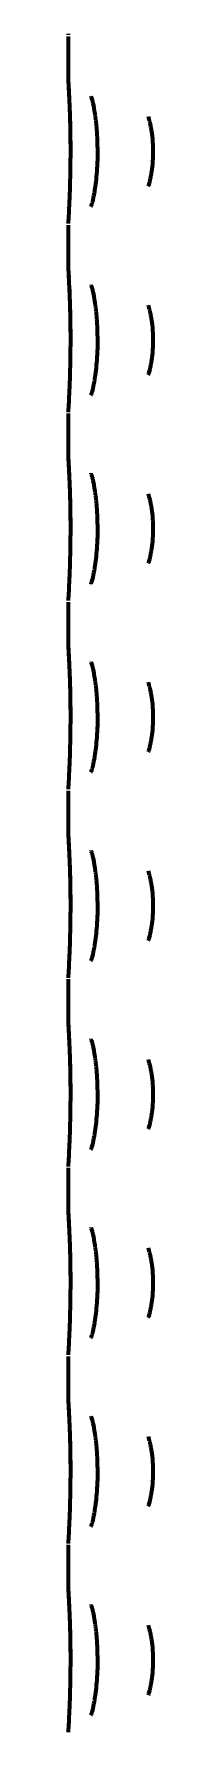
# Model space of a CAD drawing. Header units: inches. Extents: x -3022 to 7311, y 343 to 5680.
# Drawn here: x 5611.98 to 5613.55, y 3027.46 to 3058.98 of the extents above; entities that cross this region are included whole.
import ezdxf

# ---------------------------------------------------------------- set-up
doc = ezdxf.new("R2010")
doc.units = ezdxf.units.IN

msp = doc.modelspace()

# ---------------------------------------------------------------- linework, layer by layer
at = {"linetype": 'Continuous', "lineweight": 70}
for p, q in [((5611.98, 3058.978), (5611.979, 3058.959)), ((5611.979, 3058.931), (5611.979, 3058.16)), ((5611.98, 3055.478), (5611.979, 3055.459)), ((5611.979, 3055.431), (5611.979, 3054.66)), ((5611.98, 3054.628), (5611.99, 3054.456)), ((5611.997, 3054.311), (5612.002, 3054.18)), ((5611.98, 3051.978), (5611.979, 3051.959)), ((5611.979, 3051.931), (5611.979, 3051.16)), ((5611.98, 3048.478), (5611.979, 3048.459)), ((5611.979, 3048.431), (5611.979, 3047.66)), ((5611.98, 3044.978), (5611.979, 3044.959)), ((5611.979, 3044.931), (5611.979, 3044.16)), ((5611.98, 3041.478), (5611.979, 3041.459)), ((5611.979, 3041.431), (5611.979, 3040.66)), ((5611.98, 3037.978), (5611.979, 3037.959)), ((5611.979, 3037.931), (5611.979, 3037.16)), ((5611.98, 3034.478), (5611.979, 3034.459)), ((5611.979, 3034.431), (5611.979, 3033.66)), ((5611.98, 3030.978), (5611.979, 3030.959)), ((5611.979, 3030.931), (5611.979, 3030.16)), ((5611.98, 3027.478), (5611.979, 3027.459))]:
    msp.add_line(p, q, dxfattribs=at)
for points, knots in [([(5611.979, 3058.16), (5611.979, 3058.157), (5611.978, 3058.148), (5611.979, 3058.138), (5611.979, 3058.132), (5611.979, 3058.131), (5611.979, 3058.13), (5611.979, 3058.13), (5611.98, 3058.129), (5611.98, 3058.125), (5611.983, 3058.074), (5611.995, 3057.856), (5612.012, 3057.471), (5612.018, 3057.16), (5612.02, 3056.977)], [0, 0, 0, 0, 0.005452, 0.013653, 0.014988, 0.015852, 0.016811, 0.018403, 0.022098, 0.036366, 0.226706, 0.471117, 0.720365, 1, 1, 1, 1]), ([(5611.98, 3058.128), (5611.98, 3058.128), (5611.98, 3058.127), (5611.98, 3058.114), (5611.986, 3058.011), (5611.997, 3057.842), (5612.002, 3057.698), (5612.002, 3057.68)], [0, 0, 0, 0, 0.009366, 0.125992, 0.509132, 0.941773, 1, 1, 1, 1]), ([(5612.399, 3057.823), (5612.401, 3057.819), (5612.407, 3057.802), (5612.433, 3057.718), (5612.459, 3057.608), (5612.47, 3057.514), (5612.473, 3057.493)], [0, 0, 0, 0, 0.178169, 0.4765, 0.887764, 1, 1, 1, 1]), ([(5612.002, 3057.68), (5612.007, 3057.573), (5612.016, 3057.32), (5612.021, 3057.013), (5612.021, 3056.844), (5612.021, 3056.844)], [0, 0, 0, 0, 0.452434, 0.999955, 1, 1, 1, 1]), ([(5613.462, 3057.445), (5613.473, 3057.412), (5613.483, 3057.376), (5613.495, 3057.325), (5613.498, 3057.312), (5613.504, 3057.284), (5613.507, 3057.269), (5613.515, 3057.226), (5613.52, 3057.197), (5613.533, 3057.109), (5613.54, 3057.048), (5613.547, 3056.954), (5613.549, 3056.922), (5613.551, 3056.859), (5613.551, 3056.827), (5613.551, 3056.763), (5613.551, 3056.731), (5613.549, 3056.667), (5613.547, 3056.636), (5613.54, 3056.543), (5613.533, 3056.482), (5613.52, 3056.393), (5613.515, 3056.363), (5613.504, 3056.306), (5613.492, 3056.251), (5613.478, 3056.198), (5613.468, 3056.164), (5613.465, 3056.155), (5613.463, 3056.146)], [0, 0, 0, 0, 0.093555, 0.093555, 0.127476, 0.127476, 0.161398, 0.161398, 0.22924, 0.22924, 0.364925, 0.364925, 0.432768, 0.432768, 0.500611, 0.500611, 0.568453, 0.568453, 0.636296, 0.636296, 0.771981, 0.771981, 0.839824, 0.839824, 0.907666, 0.975509, 0.975509, 1, 1, 1, 1]), ([(5612.02, 3056.977), (5612.021, 3056.788), (5612.02, 3056.436), (5612.006, 3055.96), (5611.989, 3055.618), (5611.983, 3055.509), (5611.98, 3055.478)], [0, 0, 0, 0, 0.268394, 0.530216, 0.758686, 1, 1, 1, 1]), ([(5612.52, 3056.914), (5612.52, 3056.897), (5612.529, 3056.737), (5612.514, 3056.435), (5612.485, 3056.142), (5612.464, 3056.036), (5612.46, 3056.018)], [0, 0, 0, 0, 0.051676, 0.507762, 0.911768, 1, 1, 1, 1]), ([(5612.46, 3056.018), (5612.449, 3055.956), (5612.431, 3055.86), (5612.404, 3055.781), (5612.401, 3055.773), (5612.401, 3055.773)], [0, 0, 0, 0, 0.446092, 0.85264, 1, 1, 1, 1]), ([(5611.979, 3054.66), (5611.979, 3054.657), (5611.978, 3054.648), (5611.979, 3054.638), (5611.979, 3054.632), (5611.979, 3054.631), (5611.979, 3054.63), (5611.979, 3054.63), (5611.98, 3054.629), (5611.98, 3054.625), (5611.983, 3054.574), (5611.995, 3054.356), (5612.012, 3053.971), (5612.018, 3053.66), (5612.02, 3053.477)], [0, 0, 0, 0, 0.005451, 0.013653, 0.014988, 0.015852, 0.016811, 0.018403, 0.022098, 0.036367, 0.226732, 0.471142, 0.720391, 1, 1, 1, 1]), ([(5612.399, 3054.323), (5612.401, 3054.319), (5612.407, 3054.302), (5612.433, 3054.218), (5612.459, 3054.108), (5612.47, 3054.014), (5612.473, 3053.993)], [0, 0, 0, 0, 0.178169, 0.4765, 0.887764, 1, 1, 1, 1]), ([(5612.002, 3054.18), (5612.007, 3054.073), (5612.016, 3053.82), (5612.021, 3053.513), (5612.021, 3053.344), (5612.021, 3053.344)], [0, 0, 0, 0, 0.452431, 0.999953, 1, 1, 1, 1]), ([(5613.462, 3053.945), (5613.473, 3053.912), (5613.483, 3053.876), (5613.495, 3053.825), (5613.498, 3053.812), (5613.504, 3053.784), (5613.507, 3053.769), (5613.515, 3053.726), (5613.52, 3053.697), (5613.533, 3053.609), (5613.54, 3053.548), (5613.547, 3053.454), (5613.549, 3053.422), (5613.551, 3053.359), (5613.551, 3053.327), (5613.551, 3053.263), (5613.551, 3053.231), (5613.549, 3053.167), (5613.547, 3053.136), (5613.54, 3053.043), (5613.533, 3052.982), (5613.52, 3052.893), (5613.515, 3052.863), (5613.504, 3052.806), (5613.492, 3052.751), (5613.478, 3052.698), (5613.468, 3052.664), (5613.465, 3052.655), (5613.463, 3052.646)], [0, 0, 0, 0, 0.093555, 0.093555, 0.127476, 0.127476, 0.161398, 0.161398, 0.22924, 0.22924, 0.364925, 0.364925, 0.432768, 0.432768, 0.500611, 0.500611, 0.568453, 0.568453, 0.636296, 0.636296, 0.771981, 0.771981, 0.839824, 0.839824, 0.907666, 0.975509, 0.975509, 1, 1, 1, 1]), ([(5612.02, 3053.477), (5612.021, 3053.288), (5612.02, 3052.936), (5612.006, 3052.46), (5611.989, 3052.118), (5611.983, 3052.009), (5611.98, 3051.978)], [0, 0, 0, 0, 0.268394, 0.530216, 0.758686, 1, 1, 1, 1]), ([(5612.52, 3053.414), (5612.52, 3053.397), (5612.529, 3053.237), (5612.514, 3052.935), (5612.485, 3052.642), (5612.464, 3052.536), (5612.46, 3052.518)], [0, 0, 0, 0, 0.051676, 0.507762, 0.911768, 1, 1, 1, 1]), ([(5612.46, 3052.518), (5612.449, 3052.456), (5612.431, 3052.36), (5612.404, 3052.281), (5612.401, 3052.273), (5612.401, 3052.273)], [0, 0, 0, 0, 0.446092, 0.85264, 1, 1, 1, 1]), ([(5611.979, 3051.16), (5611.979, 3051.157), (5611.978, 3051.148), (5611.979, 3051.138), (5611.979, 3051.132), (5611.979, 3051.131), (5611.979, 3051.13), (5611.979, 3051.13), (5611.98, 3051.129), (5611.98, 3051.125), (5611.983, 3051.074), (5611.995, 3050.856), (5612.012, 3050.471), (5612.018, 3050.16), (5612.02, 3049.977)], [0, 0, 0, 0, 0.005452, 0.013653, 0.014988, 0.015852, 0.016811, 0.018403, 0.022098, 0.036367, 0.226718, 0.471129, 0.720377, 1, 1, 1, 1]), ([(5611.98, 3051.128), (5611.98, 3051.128), (5611.98, 3051.127), (5611.98, 3051.114), (5611.986, 3051.011), (5611.997, 3050.842), (5612.002, 3050.698), (5612.002, 3050.68)], [0, 0, 0, 0, 0.009366, 0.125992, 0.509131, 0.941772, 1, 1, 1, 1]), ([(5612.399, 3050.823), (5612.401, 3050.819), (5612.407, 3050.802), (5612.433, 3050.718), (5612.459, 3050.608), (5612.47, 3050.514), (5612.473, 3050.493)], [0, 0, 0, 0, 0.178169, 0.4765, 0.887764, 1, 1, 1, 1]), ([(5612.002, 3050.68), (5612.007, 3050.573), (5612.016, 3050.32), (5612.021, 3050.013), (5612.021, 3049.844), (5612.021, 3049.844)], [0, 0, 0, 0, 0.452434, 0.999955, 1, 1, 1, 1]), ([(5613.462, 3050.445), (5613.473, 3050.412), (5613.483, 3050.376), (5613.495, 3050.325), (5613.498, 3050.312), (5613.504, 3050.284), (5613.507, 3050.269), (5613.515, 3050.226), (5613.52, 3050.197), (5613.533, 3050.109), (5613.54, 3050.048), (5613.547, 3049.954), (5613.549, 3049.922), (5613.551, 3049.859), (5613.551, 3049.827), (5613.551, 3049.763), (5613.551, 3049.731), (5613.549, 3049.667), (5613.547, 3049.636), (5613.54, 3049.543), (5613.533, 3049.482), (5613.52, 3049.393), (5613.515, 3049.363), (5613.504, 3049.306), (5613.492, 3049.251), (5613.478, 3049.198), (5613.468, 3049.164), (5613.465, 3049.155), (5613.463, 3049.146)], [0, 0, 0, 0, 0.093555, 0.093555, 0.127476, 0.127476, 0.161398, 0.161398, 0.22924, 0.22924, 0.364925, 0.364925, 0.432768, 0.432768, 0.500611, 0.500611, 0.568453, 0.568453, 0.636296, 0.636296, 0.771981, 0.771981, 0.839824, 0.839824, 0.907666, 0.975509, 0.975509, 1, 1, 1, 1]), ([(5612.02, 3049.977), (5612.021, 3049.788), (5612.02, 3049.436), (5612.006, 3048.96), (5611.989, 3048.618), (5611.983, 3048.509), (5611.98, 3048.478)], [0, 0, 0, 0, 0.268394, 0.530216, 0.758686, 1, 1, 1, 1]), ([(5612.52, 3049.914), (5612.52, 3049.897), (5612.529, 3049.737), (5612.514, 3049.435), (5612.485, 3049.142), (5612.464, 3049.036), (5612.46, 3049.018)], [0, 0, 0, 0, 0.051676, 0.507762, 0.911768, 1, 1, 1, 1]), ([(5612.46, 3049.018), (5612.449, 3048.956), (5612.431, 3048.86), (5612.404, 3048.781), (5612.401, 3048.773), (5612.401, 3048.773)], [0, 0, 0, 0, 0.446092, 0.85264, 1, 1, 1, 1]), ([(5611.979, 3047.66), (5611.979, 3047.657), (5611.978, 3047.648), (5611.979, 3047.638), (5611.979, 3047.632), (5611.979, 3047.631), (5611.979, 3047.63), (5611.979, 3047.63), (5611.98, 3047.629), (5611.98, 3047.625), (5611.983, 3047.574), (5611.995, 3047.356), (5612.012, 3046.971), (5612.018, 3046.66), (5612.02, 3046.477)], [0, 0, 0, 0, 0.005452, 0.013653, 0.014988, 0.015852, 0.016811, 0.018403, 0.022098, 0.036366, 0.226708, 0.471119, 0.720367, 1, 1, 1, 1]), ([(5611.98, 3047.628), (5611.98, 3047.628), (5611.98, 3047.627), (5611.98, 3047.614), (5611.986, 3047.511), (5611.997, 3047.342), (5612.002, 3047.198), (5612.002, 3047.18)], [0, 0, 0, 0, 0.009366, 0.125992, 0.509132, 0.941773, 1, 1, 1, 1]), ([(5612.399, 3047.323), (5612.401, 3047.319), (5612.407, 3047.302), (5612.433, 3047.218), (5612.459, 3047.108), (5612.47, 3047.014), (5612.473, 3046.993)], [0, 0, 0, 0, 0.178169, 0.4765, 0.887764, 1, 1, 1, 1]), ([(5612.002, 3047.18), (5612.007, 3047.073), (5612.016, 3046.82), (5612.021, 3046.513), (5612.021, 3046.344), (5612.021, 3046.344)], [0, 0, 0, 0, 0.452434, 0.999955, 1, 1, 1, 1]), ([(5613.462, 3046.945), (5613.473, 3046.912), (5613.483, 3046.876), (5613.495, 3046.825), (5613.498, 3046.812), (5613.504, 3046.784), (5613.507, 3046.769), (5613.515, 3046.726), (5613.52, 3046.697), (5613.533, 3046.609), (5613.54, 3046.548), (5613.547, 3046.454), (5613.549, 3046.422), (5613.551, 3046.359), (5613.551, 3046.327), (5613.551, 3046.263), (5613.551, 3046.231), (5613.549, 3046.167), (5613.547, 3046.136), (5613.54, 3046.043), (5613.533, 3045.982), (5613.52, 3045.893), (5613.515, 3045.863), (5613.504, 3045.806), (5613.492, 3045.751), (5613.478, 3045.698), (5613.468, 3045.664), (5613.465, 3045.655), (5613.463, 3045.646)], [0, 0, 0, 0, 0.093555, 0.093555, 0.127476, 0.127476, 0.161398, 0.161398, 0.22924, 0.22924, 0.364925, 0.364925, 0.432768, 0.432768, 0.500611, 0.500611, 0.568453, 0.568453, 0.636296, 0.636296, 0.771981, 0.771981, 0.839824, 0.839824, 0.907666, 0.975509, 0.975509, 1, 1, 1, 1]), ([(5612.02, 3046.477), (5612.021, 3046.288), (5612.02, 3045.936), (5612.006, 3045.46), (5611.989, 3045.118), (5611.983, 3045.009), (5611.98, 3044.978)], [0, 0, 0, 0, 0.268394, 0.530216, 0.758686, 1, 1, 1, 1]), ([(5612.52, 3046.414), (5612.52, 3046.397), (5612.529, 3046.237), (5612.514, 3045.935), (5612.485, 3045.642), (5612.464, 3045.536), (5612.46, 3045.518)], [0, 0, 0, 0, 0.051676, 0.507762, 0.911768, 1, 1, 1, 1]), ([(5612.46, 3045.518), (5612.449, 3045.456), (5612.431, 3045.36), (5612.404, 3045.281), (5612.401, 3045.273), (5612.401, 3045.273)], [0, 0, 0, 0, 0.446092, 0.85264, 1, 1, 1, 1]), ([(5611.979, 3044.16), (5611.979, 3044.157), (5611.978, 3044.148), (5611.979, 3044.138), (5611.979, 3044.132), (5611.979, 3044.131), (5611.979, 3044.13), (5611.979, 3044.13), (5611.98, 3044.129), (5611.98, 3044.125), (5611.983, 3044.074), (5611.995, 3043.856), (5612.012, 3043.471), (5612.018, 3043.16), (5612.02, 3042.977)], [0, 0, 0, 0, 0.005451, 0.013653, 0.014988, 0.015852, 0.016811, 0.018403, 0.022098, 0.036367, 0.226729, 0.471139, 0.720389, 1, 1, 1, 1]), ([(5611.98, 3044.128), (5611.98, 3044.128), (5611.98, 3044.127), (5611.98, 3044.114), (5611.986, 3044.011), (5611.997, 3043.842), (5612.002, 3043.698), (5612.002, 3043.68)], [0, 0, 0, 0, 0.009366, 0.125991, 0.50913, 0.941771, 1, 1, 1, 1]), ([(5612.002, 3043.68), (5612.007, 3043.573), (5612.016, 3043.32), (5612.021, 3043.013), (5612.021, 3042.844), (5612.021, 3042.844)], [0, 0, 0, 0, 0.452432, 0.999953, 1, 1, 1, 1]), ([(5612.399, 3043.823), (5612.401, 3043.819), (5612.407, 3043.802), (5612.433, 3043.718), (5612.459, 3043.608), (5612.47, 3043.514), (5612.473, 3043.493)], [0, 0, 0, 0, 0.178169, 0.4765, 0.887764, 1, 1, 1, 1]), ([(5613.462, 3043.445), (5613.473, 3043.412), (5613.483, 3043.376), (5613.495, 3043.325), (5613.498, 3043.312), (5613.504, 3043.284), (5613.507, 3043.269), (5613.515, 3043.226), (5613.52, 3043.197), (5613.533, 3043.109), (5613.54, 3043.048), (5613.547, 3042.954), (5613.549, 3042.922), (5613.551, 3042.859), (5613.551, 3042.827), (5613.551, 3042.763), (5613.551, 3042.731), (5613.549, 3042.667), (5613.547, 3042.636), (5613.54, 3042.543), (5613.533, 3042.482), (5613.52, 3042.393), (5613.515, 3042.363), (5613.504, 3042.306), (5613.492, 3042.251), (5613.478, 3042.198), (5613.468, 3042.164), (5613.465, 3042.155), (5613.463, 3042.146)], [0, 0, 0, 0, 0.093555, 0.093555, 0.127476, 0.127476, 0.161398, 0.161398, 0.22924, 0.22924, 0.364925, 0.364925, 0.432768, 0.432768, 0.500611, 0.500611, 0.568453, 0.568453, 0.636296, 0.636296, 0.771981, 0.771981, 0.839824, 0.839824, 0.907666, 0.975509, 0.975509, 1, 1, 1, 1]), ([(5612.02, 3042.977), (5612.021, 3042.788), (5612.02, 3042.436), (5612.006, 3041.96), (5611.989, 3041.618), (5611.983, 3041.509), (5611.98, 3041.478)], [0, 0, 0, 0, 0.268394, 0.530216, 0.758686, 1, 1, 1, 1]), ([(5612.52, 3042.914), (5612.52, 3042.897), (5612.529, 3042.737), (5612.514, 3042.435), (5612.485, 3042.142), (5612.464, 3042.036), (5612.46, 3042.018)], [0, 0, 0, 0, 0.051676, 0.507762, 0.911768, 1, 1, 1, 1]), ([(5612.46, 3042.018), (5612.449, 3041.956), (5612.431, 3041.86), (5612.404, 3041.781), (5612.401, 3041.773), (5612.401, 3041.773)], [0, 0, 0, 0, 0.446092, 0.85264, 1, 1, 1, 1]), ([(5611.979, 3040.66), (5611.979, 3040.657), (5611.978, 3040.648), (5611.979, 3040.638), (5611.979, 3040.632), (5611.979, 3040.631), (5611.979, 3040.63), (5611.979, 3040.63), (5611.98, 3040.629), (5611.98, 3040.625), (5611.983, 3040.574), (5611.995, 3040.356), (5612.012, 3039.971), (5612.018, 3039.66), (5612.02, 3039.477)], [0, 0, 0, 0, 0.005452, 0.013653, 0.014988, 0.015852, 0.016811, 0.018403, 0.022098, 0.036366, 0.226711, 0.471122, 0.720371, 1, 1, 1, 1]), ([(5611.98, 3040.628), (5611.98, 3040.628), (5611.98, 3040.627), (5611.98, 3040.614), (5611.986, 3040.511), (5611.997, 3040.342), (5612.002, 3040.198), (5612.002, 3040.18)], [0, 0, 0, 0, 0.009366, 0.125992, 0.509132, 0.941774, 1, 1, 1, 1]), ([(5612.002, 3040.18), (5612.007, 3040.073), (5612.016, 3039.82), (5612.021, 3039.513), (5612.021, 3039.344), (5612.021, 3039.344)], [0, 0, 0, 0, 0.452435, 0.999956, 1, 1, 1, 1]), ([(5612.399, 3040.323), (5612.401, 3040.319), (5612.407, 3040.302), (5612.433, 3040.218), (5612.459, 3040.108), (5612.47, 3040.014), (5612.473, 3039.993)], [0, 0, 0, 0, 0.178169, 0.4765, 0.887764, 1, 1, 1, 1]), ([(5613.462, 3039.945), (5613.473, 3039.912), (5613.483, 3039.876), (5613.495, 3039.825), (5613.498, 3039.812), (5613.504, 3039.784), (5613.507, 3039.769), (5613.515, 3039.726), (5613.52, 3039.697), (5613.533, 3039.609), (5613.54, 3039.548), (5613.547, 3039.454), (5613.549, 3039.422), (5613.551, 3039.359), (5613.551, 3039.327), (5613.551, 3039.263), (5613.551, 3039.231), (5613.549, 3039.167), (5613.547, 3039.136), (5613.54, 3039.043), (5613.533, 3038.982), (5613.52, 3038.893), (5613.515, 3038.863), (5613.504, 3038.806), (5613.492, 3038.751), (5613.478, 3038.698), (5613.468, 3038.664), (5613.465, 3038.655), (5613.463, 3038.646)], [0, 0, 0, 0, 0.093555, 0.093555, 0.127476, 0.127476, 0.161398, 0.161398, 0.22924, 0.22924, 0.364925, 0.364925, 0.432768, 0.432768, 0.500611, 0.500611, 0.568453, 0.568453, 0.636296, 0.636296, 0.771981, 0.771981, 0.839824, 0.839824, 0.907666, 0.975509, 0.975509, 1, 1, 1, 1]), ([(5612.02, 3039.477), (5612.021, 3039.288), (5612.02, 3038.936), (5612.006, 3038.46), (5611.989, 3038.118), (5611.983, 3038.009), (5611.98, 3037.978)], [0, 0, 0, 0, 0.268394, 0.530216, 0.758686, 1, 1, 1, 1]), ([(5612.52, 3039.414), (5612.52, 3039.397), (5612.529, 3039.237), (5612.514, 3038.935), (5612.485, 3038.642), (5612.464, 3038.536), (5612.46, 3038.518)], [0, 0, 0, 0, 0.051676, 0.507762, 0.911768, 1, 1, 1, 1]), ([(5612.46, 3038.518), (5612.449, 3038.456), (5612.431, 3038.36), (5612.404, 3038.281), (5612.401, 3038.273), (5612.401, 3038.273)], [0, 0, 0, 0, 0.446092, 0.85264, 1, 1, 1, 1]), ([(5611.979, 3037.16), (5611.979, 3037.157), (5611.978, 3037.148), (5611.979, 3037.138), (5611.979, 3037.132), (5611.979, 3037.131), (5611.979, 3037.13), (5611.979, 3037.13), (5611.98, 3037.129), (5611.98, 3037.125), (5611.983, 3037.074), (5611.995, 3036.856), (5612.012, 3036.471), (5612.018, 3036.16), (5612.02, 3035.977)], [0, 0, 0, 0, 0.005451, 0.013653, 0.014988, 0.015852, 0.016811, 0.018403, 0.022098, 0.036368, 0.226747, 0.471156, 0.720407, 1, 1, 1, 1]), ([(5611.98, 3037.128), (5611.98, 3037.128), (5611.98, 3037.127), (5611.98, 3037.114), (5611.986, 3037.011), (5611.997, 3036.842), (5612.002, 3036.698), (5612.002, 3036.68)], [0, 0, 0, 0, 0.009366, 0.125992, 0.509132, 0.941773, 1, 1, 1, 1]), ([(5612.002, 3036.68), (5612.007, 3036.573), (5612.016, 3036.32), (5612.021, 3036.013), (5612.021, 3035.844), (5612.021, 3035.844)], [0, 0, 0, 0, 0.452434, 0.999955, 1, 1, 1, 1]), ([(5612.399, 3036.823), (5612.401, 3036.819), (5612.407, 3036.802), (5612.433, 3036.718), (5612.459, 3036.608), (5612.47, 3036.514), (5612.473, 3036.493)], [0, 0, 0, 0, 0.178169, 0.4765, 0.887764, 1, 1, 1, 1]), ([(5613.462, 3036.445), (5613.473, 3036.412), (5613.483, 3036.376), (5613.495, 3036.325), (5613.498, 3036.312), (5613.504, 3036.284), (5613.507, 3036.269), (5613.515, 3036.226), (5613.52, 3036.197), (5613.533, 3036.109), (5613.54, 3036.048), (5613.547, 3035.954), (5613.549, 3035.922), (5613.551, 3035.859), (5613.551, 3035.827), (5613.551, 3035.763), (5613.551, 3035.731), (5613.549, 3035.667), (5613.547, 3035.636), (5613.54, 3035.543), (5613.533, 3035.482), (5613.52, 3035.393), (5613.515, 3035.363), (5613.504, 3035.306), (5613.492, 3035.251), (5613.478, 3035.198), (5613.468, 3035.164), (5613.465, 3035.155), (5613.463, 3035.146)], [0, 0, 0, 0, 0.093555, 0.093555, 0.127476, 0.127476, 0.161398, 0.161398, 0.22924, 0.22924, 0.364925, 0.364925, 0.432768, 0.432768, 0.500611, 0.500611, 0.568453, 0.568453, 0.636296, 0.636296, 0.771981, 0.771981, 0.839824, 0.839824, 0.907666, 0.975509, 0.975509, 1, 1, 1, 1]), ([(5612.02, 3035.977), (5612.021, 3035.788), (5612.02, 3035.436), (5612.006, 3034.96), (5611.989, 3034.618), (5611.983, 3034.509), (5611.98, 3034.478)], [0, 0, 0, 0, 0.268394, 0.530216, 0.758686, 1, 1, 1, 1]), ([(5612.52, 3035.914), (5612.52, 3035.897), (5612.529, 3035.737), (5612.514, 3035.435), (5612.485, 3035.142), (5612.464, 3035.036), (5612.46, 3035.018)], [0, 0, 0, 0, 0.051676, 0.507762, 0.911768, 1, 1, 1, 1]), ([(5612.46, 3035.018), (5612.449, 3034.956), (5612.431, 3034.86), (5612.404, 3034.781), (5612.401, 3034.773), (5612.401, 3034.773)], [0, 0, 0, 0, 0.446092, 0.85264, 1, 1, 1, 1]), ([(5611.979, 3033.66), (5611.979, 3033.657), (5611.978, 3033.648), (5611.979, 3033.638), (5611.979, 3033.632), (5611.979, 3033.631), (5611.979, 3033.63), (5611.979, 3033.63), (5611.98, 3033.629), (5611.98, 3033.625), (5611.983, 3033.574), (5611.995, 3033.356), (5612.012, 3032.971), (5612.018, 3032.66), (5612.02, 3032.477)], [0, 0, 0, 0, 0.005452, 0.013653, 0.014988, 0.015852, 0.016811, 0.018403, 0.022098, 0.036367, 0.226718, 0.471129, 0.720378, 1, 1, 1, 1]), ([(5611.98, 3033.628), (5611.98, 3033.628), (5611.98, 3033.627), (5611.98, 3033.614), (5611.986, 3033.511), (5611.997, 3033.342), (5612.002, 3033.198), (5612.002, 3033.18)], [0, 0, 0, 0, 0.009366, 0.125991, 0.50913, 0.941771, 1, 1, 1, 1]), ([(5612.002, 3033.18), (5612.007, 3033.073), (5612.016, 3032.82), (5612.021, 3032.513), (5612.021, 3032.344), (5612.021, 3032.344)], [0, 0, 0, 0, 0.452432, 0.999953, 1, 1, 1, 1]), ([(5612.399, 3033.323), (5612.401, 3033.319), (5612.407, 3033.302), (5612.433, 3033.218), (5612.459, 3033.108), (5612.47, 3033.014), (5612.473, 3032.993)], [0, 0, 0, 0, 0.178169, 0.4765, 0.887764, 1, 1, 1, 1]), ([(5613.462, 3032.945), (5613.473, 3032.912), (5613.483, 3032.876), (5613.495, 3032.825), (5613.498, 3032.812), (5613.504, 3032.784), (5613.507, 3032.769), (5613.515, 3032.726), (5613.52, 3032.697), (5613.533, 3032.609), (5613.54, 3032.548), (5613.547, 3032.454), (5613.549, 3032.422), (5613.551, 3032.359), (5613.551, 3032.327), (5613.551, 3032.263), (5613.551, 3032.231), (5613.549, 3032.167), (5613.547, 3032.136), (5613.54, 3032.043), (5613.533, 3031.982), (5613.52, 3031.893), (5613.515, 3031.863), (5613.504, 3031.806), (5613.492, 3031.751), (5613.478, 3031.698), (5613.468, 3031.664), (5613.465, 3031.655), (5613.463, 3031.646)], [0, 0, 0, 0, 0.093555, 0.093555, 0.127476, 0.127476, 0.161398, 0.161398, 0.22924, 0.22924, 0.364925, 0.364925, 0.432768, 0.432768, 0.500611, 0.500611, 0.568453, 0.568453, 0.636296, 0.636296, 0.771981, 0.771981, 0.839824, 0.839824, 0.907666, 0.975509, 0.975509, 1, 1, 1, 1]), ([(5612.02, 3032.477), (5612.021, 3032.288), (5612.02, 3031.936), (5612.006, 3031.46), (5611.989, 3031.118), (5611.983, 3031.009), (5611.98, 3030.978)], [0, 0, 0, 0, 0.268394, 0.530216, 0.758686, 1, 1, 1, 1]), ([(5612.52, 3032.414), (5612.52, 3032.397), (5612.529, 3032.237), (5612.514, 3031.935), (5612.485, 3031.642), (5612.464, 3031.536), (5612.46, 3031.518)], [0, 0, 0, 0, 0.051676, 0.507762, 0.911768, 1, 1, 1, 1]), ([(5612.46, 3031.518), (5612.449, 3031.456), (5612.431, 3031.36), (5612.404, 3031.281), (5612.401, 3031.273), (5612.401, 3031.273)], [0, 0, 0, 0, 0.446092, 0.85264, 1, 1, 1, 1]), ([(5611.979, 3030.16), (5611.979, 3030.157), (5611.978, 3030.148), (5611.979, 3030.138), (5611.979, 3030.132), (5611.979, 3030.131), (5611.979, 3030.13), (5611.979, 3030.13), (5611.98, 3030.129), (5611.98, 3030.125), (5611.983, 3030.074), (5611.995, 3029.856), (5612.012, 3029.471), (5612.018, 3029.16), (5612.02, 3028.977)], [0, 0, 0, 0, 0.005451, 0.013653, 0.014988, 0.015852, 0.016811, 0.018403, 0.022098, 0.036368, 0.226747, 0.471156, 0.720407, 1, 1, 1, 1]), ([(5611.98, 3030.128), (5611.98, 3030.128), (5611.98, 3030.127), (5611.98, 3030.114), (5611.986, 3030.011), (5611.997, 3029.842), (5612.002, 3029.698), (5612.002, 3029.68)], [0, 0, 0, 0, 0.009366, 0.125992, 0.509133, 0.941774, 1, 1, 1, 1]), ([(5612.002, 3029.68), (5612.007, 3029.573), (5612.016, 3029.32), (5612.021, 3029.013), (5612.021, 3028.844), (5612.021, 3028.844)], [0, 0, 0, 0, 0.452436, 0.999956, 1, 1, 1, 1]), ([(5612.399, 3029.823), (5612.401, 3029.819), (5612.407, 3029.802), (5612.433, 3029.718), (5612.459, 3029.608), (5612.47, 3029.514), (5612.473, 3029.493)], [0, 0, 0, 0, 0.178169, 0.4765, 0.887764, 1, 1, 1, 1]), ([(5613.462, 3029.445), (5613.473, 3029.412), (5613.483, 3029.376), (5613.495, 3029.325), (5613.498, 3029.312), (5613.504, 3029.284), (5613.507, 3029.269), (5613.515, 3029.226), (5613.52, 3029.197), (5613.533, 3029.109), (5613.54, 3029.048), (5613.547, 3028.954), (5613.549, 3028.922), (5613.551, 3028.859), (5613.551, 3028.827), (5613.551, 3028.763), (5613.551, 3028.731), (5613.549, 3028.667), (5613.547, 3028.636), (5613.54, 3028.543), (5613.533, 3028.482), (5613.52, 3028.393), (5613.515, 3028.363), (5613.504, 3028.306), (5613.492, 3028.251), (5613.478, 3028.198), (5613.468, 3028.164), (5613.465, 3028.155), (5613.463, 3028.146)], [0, 0, 0, 0, 0.093555, 0.093555, 0.127476, 0.127476, 0.161398, 0.161398, 0.22924, 0.22924, 0.364925, 0.364925, 0.432768, 0.432768, 0.500611, 0.500611, 0.568453, 0.568453, 0.636296, 0.636296, 0.771981, 0.771981, 0.839824, 0.839824, 0.907666, 0.975509, 0.975509, 1, 1, 1, 1]), ([(5612.02, 3028.977), (5612.021, 3028.788), (5612.02, 3028.436), (5612.006, 3027.96), (5611.989, 3027.618), (5611.983, 3027.509), (5611.98, 3027.478)], [0, 0, 0, 0, 0.268394, 0.530216, 0.758686, 1, 1, 1, 1]), ([(5612.52, 3028.914), (5612.52, 3028.897), (5612.529, 3028.737), (5612.514, 3028.435), (5612.485, 3028.142), (5612.464, 3028.036), (5612.46, 3028.018)], [0, 0, 0, 0, 0.051676, 0.507762, 0.911768, 1, 1, 1, 1]), ([(5612.46, 3028.018), (5612.449, 3027.956), (5612.431, 3027.86), (5612.404, 3027.781), (5612.401, 3027.773), (5612.401, 3027.773)], [0, 0, 0, 0, 0.446092, 0.85264, 1, 1, 1, 1])]:
    msp.add_open_spline(points, degree=3, knots=knots, dxfattribs=at)
for points, degree in [([(5612.473, 3057.493), (5612.514, 3057.249), (5612.519, 3056.926)], 2), ([(5612.519, 3056.926), (5612.52, 3056.914)], 1), ([(5612.473, 3053.993), (5612.514, 3053.749), (5612.519, 3053.426)], 2), ([(5612.519, 3053.426), (5612.52, 3053.414)], 1), ([(5612.473, 3050.493), (5612.514, 3050.249), (5612.519, 3049.926)], 2), ([(5612.519, 3049.926), (5612.52, 3049.914)], 1), ([(5612.473, 3046.993), (5612.514, 3046.749), (5612.519, 3046.426)], 2), ([(5612.519, 3046.426), (5612.52, 3046.414)], 1), ([(5612.473, 3043.493), (5612.514, 3043.249), (5612.519, 3042.926)], 2), ([(5612.519, 3042.926), (5612.52, 3042.914)], 1), ([(5612.473, 3039.993), (5612.514, 3039.749), (5612.519, 3039.426)], 2), ([(5612.519, 3039.426), (5612.52, 3039.414)], 1), ([(5612.473, 3036.493), (5612.514, 3036.249), (5612.519, 3035.926)], 2), ([(5612.519, 3035.926), (5612.52, 3035.914)], 1), ([(5612.473, 3032.993), (5612.514, 3032.749), (5612.519, 3032.426)], 2), ([(5612.519, 3032.426), (5612.52, 3032.414)], 1), ([(5612.473, 3029.493), (5612.514, 3029.249), (5612.519, 3028.926)], 2), ([(5612.519, 3028.926), (5612.52, 3028.914)], 1)]:
    msp.add_open_spline(points, degree=degree, dxfattribs=at)

doc.saveas('drawing.dxf')
